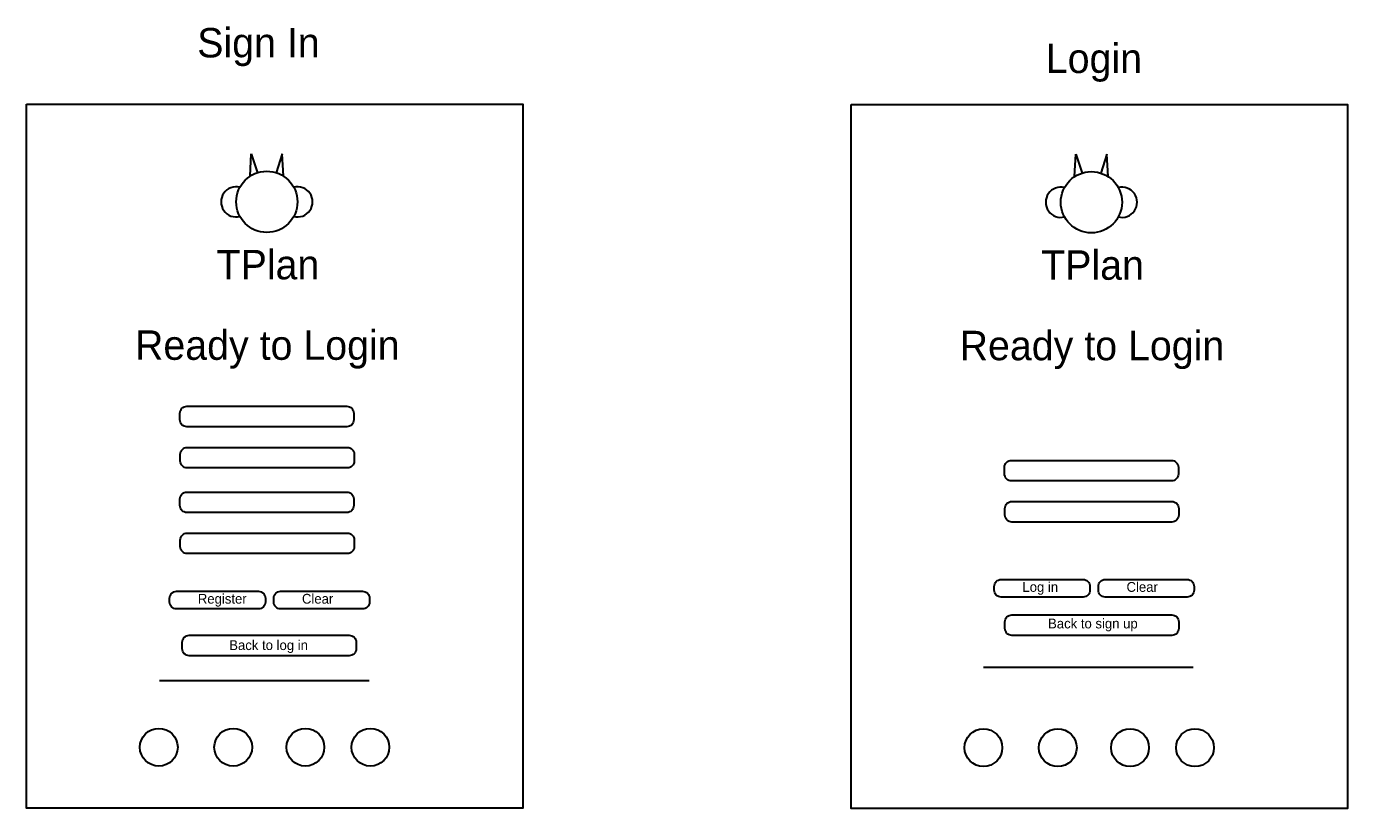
# Model space of a CAD drawing. Header units: inches. Extents: x 3671 to 106762, y 19230 to 49590.
# Drawn here: x 30089 to 35478, y 46400 to 49590 of the extents above; entities that cross this region are included whole.
import ezdxf

# ---------------------------------------------------------------- set-up
doc = ezdxf.new("R2010")
doc.units = ezdxf.units.IN
doc.header["$MEASUREMENT"] = 0
for name, color, linetype in [('Inner Lines', 251, 'Continuous'), ('lines', 100, 'Continuous'), ('Text', 7, 'Continuous')]:
    doc.layers.add(name, color=color, linetype=linetype)

msp = doc.modelspace()

# ---------------------------------------------------------------- linework, layer by layer
at = {"layer": 'Inner Lines'}
for p, q in [((33992, 46976.4), (34847.5, 46976.4)), ((30631.2, 46922.3), (31486.7, 46922.3))]:
    msp.add_line(p, q, dxfattribs=at)
for points in [[(30742.6, 48040.8), (31395.8, 48040.8, -0.414214), (31423.8, 48012.8), (31423.8, 47985.3, -0.414214), (31395.8, 47957.3), (30742.6, 47957.3, -0.414214), (30714.6, 47985.3), (30714.6, 48012.8, -0.414214)], [(30744.4, 47873.2), (31397.6, 47873.2, -0.414214), (31425.6, 47845.2), (31425.6, 47817.7, -0.414214), (31397.6, 47789.7), (30744.4, 47789.7, -0.414214), (30716.4, 47817.7), (30716.4, 47845.2, -0.414214)], [(34106.2, 47820.1), (34759.3, 47820.1, -0.414214), (34787.3, 47792.1), (34787.3, 47764.6, -0.414214), (34759.3, 47736.6), (34106.2, 47736.6, -0.414214), (34078.2, 47764.6), (34078.2, 47792.1, -0.414214)], [(30742.6, 47691.2), (31395.8, 47691.2, -0.414214), (31423.8, 47663.2), (31423.8, 47635.7, -0.414214), (31395.8, 47607.7), (30742.6, 47607.7, -0.414214), (30714.6, 47635.7), (30714.6, 47663.2, -0.414214)], [(34108, 47652.5), (34761.1, 47652.5, -0.414214), (34789.1, 47624.5), (34789.1, 47597, -0.414214), (34761.1, 47569), (34108, 47569, -0.414214), (34080, 47597), (34080, 47624.5, -0.414214)], [(30744.4, 47523.6), (31397.6, 47523.6, -0.414214), (31425.6, 47495.6), (31425.6, 47468.1, -0.414214), (31397.6, 47440.1), (30744.4, 47440.1, -0.414214), (30716.4, 47468.1), (30716.4, 47495.6, -0.414214)], [(34064.2, 47334.6), (34398.8, 47334.6, -0.414214), (34426.8, 47306.6), (34426.8, 47290.7, -0.414214), (34398.8, 47262.7), (34064.2, 47262.7, -0.414214), (34036.2, 47290.7), (34036.2, 47306.6, -0.414214)], [(34489, 47334.6), (34823.5, 47334.6, -0.414214), (34851.5, 47306.6), (34851.5, 47290.7, -0.414214), (34823.5, 47262.7), (34489, 47262.7, -0.414214), (34461, 47290.7), (34461, 47306.6, -0.414214)], [(30700.7, 47286.4), (31035.2, 47286.4, -0.414214), (31063.2, 47258.4), (31063.2, 47242.5, -0.414214), (31035.2, 47214.5), (30700.7, 47214.5, -0.414214), (30672.7, 47242.5), (30672.7, 47258.4, -0.414214)], [(31125.4, 47286.4), (31460, 47286.4, -0.414214), (31488, 47258.4), (31488, 47242.5, -0.414214), (31460, 47214.5), (31125.4, 47214.5, -0.414214), (31097.4, 47242.5), (31097.4, 47258.4, -0.414214)], [(34108, 47190.3), (34761.1, 47190.3, -0.414214), (34789.1, 47162.3), (34789.1, 47134.7, -0.414214), (34761.1, 47106.7), (34108, 47106.7, -0.414214), (34080, 47134.7), (34080, 47162.3, -0.414214)], [(30752.5, 47107), (31405.7, 47107, -0.414214), (31433.7, 47079), (31433.7, 47051.5, -0.414214), (31405.7, 47023.5), (30752.5, 47023.5, -0.414214), (30724.5, 47051.5), (30724.5, 47079, -0.414214)]]:
    msp.add_lwpolyline(points, format="xyb", close=True, dxfattribs=at)
at = {"layer": 'lines'}
for points in [[(30088.6, 49273.3), (32114.1, 49273.3), (32114.1, 46402.1), (30088.6, 46402.1)], [(33452.2, 49271.6), (35477.6, 49271.6), (35477.6, 46400.5), (33452.2, 46400.5)]]:
    msp.add_lwpolyline(points, close=True, dxfattribs=at)
at = {"layer": 'lines', "color": 40}
for centre in [(31069.2, 48874.5), (34432.7, 48872.9)]:
    msp.add_circle(centre, 124.8, dxfattribs=at)
at = {"layer": 'lines'}
for centre in [(30628.7, 46650.5), (30932.1, 46650.5), (31226.7, 46650.5), (31491.7, 46650.5), (33992.3, 46648.8), (34295.7, 46648.8), (34590.2, 46648.8), (34855.2, 46648.8)]:
    msp.add_circle(centre, 77, dxfattribs=at)
at = {"layer": 'Text'}
for p, q in [((31000.8, 48978.9), (31006, 49070.9)), ((31006, 49070.9), (31031, 48993.3)), ((31132.4, 49070.9), (31107.4, 48993.3)), ((31137.5, 48978.9), (31132.4, 49070.9)), ((34364.4, 48977.3), (34369.6, 49069.2)), ((34369.6, 49069.2), (34394.5, 48991.7)), ((34495.9, 49069.2), (34470.9, 48991.7)), ((34501.1, 48977.3), (34495.9, 49069.2))]:
    msp.add_line(p, q, dxfattribs=at)
for centre, start, end in [((30944.4, 48874.5), 75.6803, 284.3197), ((31194, 48874.5), 255.6803, 104.3197), ((34307.9, 48872.9), 75.6803, 284.3197), ((34557.5, 48872.9), 255.6803, 104.3197)]:
    msp.add_arc(centre, 61.7, start, end, dxfattribs=at)

# ---------------------------------------------------------------- texts
at = {"layer": 'Text', "color": 1, "char_height": 120, "width": 1254.953, "attachment_point": 1}
for s, insert in [('{\\fTw Cen MT|b0|i0|c0|p34;Sign In}', (30785.3, 49583.4)), ('{\\fTw Cen MT|b0|i0|c0|p34; Login}', (34202.1, 49519.8))]:
    msp.add_mtext(s, dxfattribs=dict(at, insert=insert))
at = {"layer": 'Text', "width": 1254.953, "attachment_point": 1}
for s, insert, char_height in [('{\\fTw Cen MT|b0|i0|c0|p34;\\C40; T\\C256;Plan}', (30819.7, 48678.5), 120), ('{\\fTw Cen MT|b0|i0|c0|p34;\\C40; T\\C256;Plan}', (34183.2, 48676.8), 120), ('{\\fTw Cen MT|b0|i0|c0|p34;Ready to Login}', (30531.5, 48350.3), 120), ('{\\fTw Cen MT|b0|i0|c0|p34;Ready to Login}', (33895.1, 48348.6), 120), ('{\\fTw Cen MT|b0|i0|c0|p34;Log in}', (34151.3, 47324.2), 40), ('{\\fTw Cen MT|b0|i0|c0|p34;Clear}', (34576, 47324.2), 40), ('{\\fTw Cen MT|b0|i0|c0|p34;Register}', (30787.8, 47276), 40), ('{\\fTw Cen MT|b0|i0|c0|p34;Clear}', (31212.5, 47276), 40), ('{\\fTw Cen MT|b0|i0|c0|p34;Back to sign up}', (34255.9, 47175.1), 40), ('{\\fTw Cen MT|b0|i0|c0|p34;Back to log in}', (30915.9, 47086.9), 40)]:
    msp.add_mtext(s, dxfattribs=dict(at, insert=insert, char_height=char_height))

doc.saveas('drawing.dxf')
